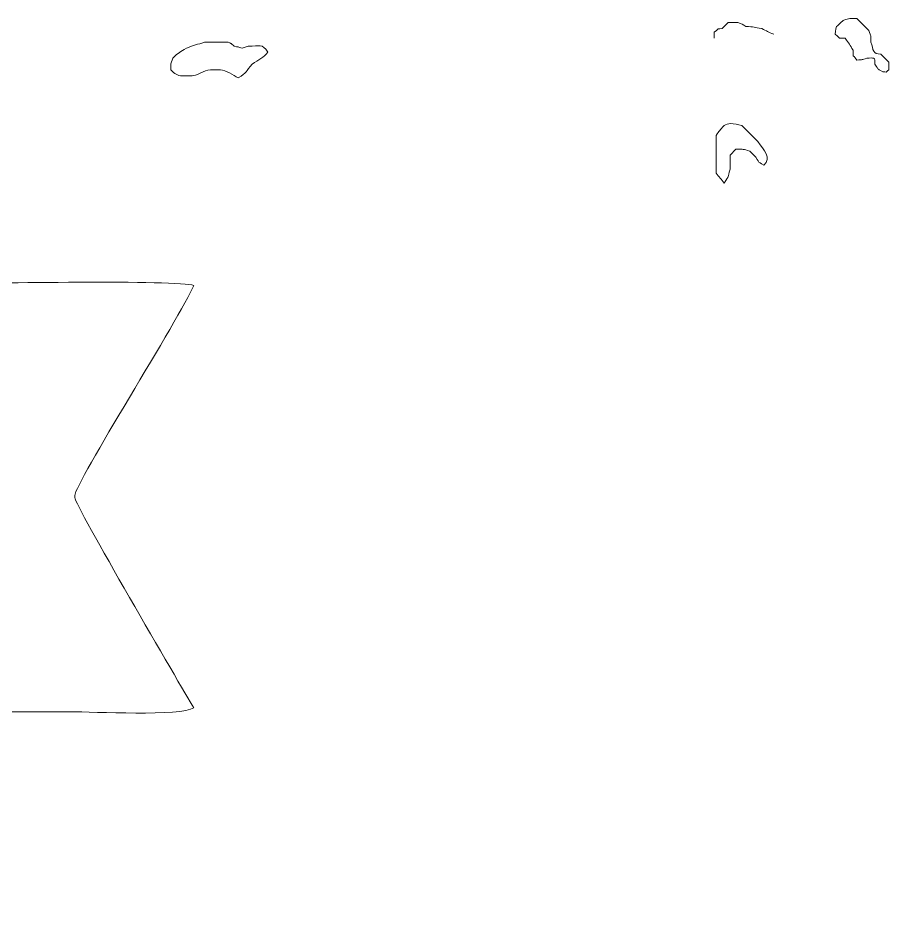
# Model space of a CAD drawing. Header units: centimetres. Extents: x -40.3 to 39, y -29.8 to 28.8.
# Drawn here: x 9.74 to 17.19, y -28.12 to -20.41 of the extents above; entities that cross this region are included whole.
import ezdxf

# ---------------------------------------------------------------- set-up
doc = ezdxf.new("R2010")
doc.units = ezdxf.units.CM
doc.header["$MEASUREMENT"] = 0
doc.layers.add('layer 1', color=7, linetype='Continuous')

msp = doc.modelspace()

# ---------------------------------------------------------------- linework, layer by layer
at = {"layer": 'layer 1', "color": 225, "lineweight": 0}
for points, knots in [([(16.99373, -20.75606), (16.944, -20.77254), (16.96255, -20.76887), (16.90902, -20.77299), (16.90902, -20.77299), (16.85867, -20.70384), (16.88386, -20.77649), (16.87517, -20.6883), (16.87517, -20.6883), (16.84821, -20.64333), (16.84194, -20.63039), (16.80741, -20.58666), (16.80741, -20.58666), (16.71903, -20.57971), (16.7907, -20.60122), (16.72272, -20.55275), (16.72272, -20.55275), (16.73111, -20.46761), (16.72332, -20.50279), (16.79046, -20.43417), (16.79046, -20.43417), (16.85323, -20.41383), (16.83895, -20.41722), (16.90906, -20.41722), (16.90906, -20.41722), (16.90906, -20.41722), (17.0107, -20.51888), (17.0107, -20.51888), (17.0107, -20.51888), (17.03008, -20.5787), (17.02619, -20.55392), (17.02762, -20.62051), (17.02762, -20.62051), (17.05044, -20.68582), (17.04128, -20.72215), (17.1124, -20.72217), (17.1124, -20.72217), (17.1124, -20.72217), (17.18014, -20.78991), (17.18014, -20.78991), (17.18014, -20.78991), (17.18014, -20.78991), (17.18016, -20.85765), (17.18016, -20.85765), (17.18016, -20.85765), (17.14168, -20.87863), (17.19062, -20.87462), (17.12934, -20.87462), (17.12934, -20.87462), (17.07031, -20.83599), (17.10132, -20.8644), (17.06158, -20.80684), (17.06158, -20.80684), (17.06809, -20.74447), (17.04988, -20.75602), (16.99373, -20.75606)], [0, 0, 0, 0, 0.0666667, 0.0666667, 0.0666667, 0.0666667, 0.1333333, 0.1333333, 0.1333333, 0.1333333, 0.2, 0.2, 0.2, 0.2, 0.2666667, 0.2666667, 0.2666667, 0.2666667, 0.3333333, 0.3333333, 0.3333333, 0.3333333, 0.4, 0.4, 0.4, 0.4, 0.4666667, 0.4666667, 0.4666667, 0.4666667, 0.5333333, 0.5333333, 0.5333333, 0.5333333, 0.6, 0.6, 0.6, 0.6, 0.6666667, 0.6666667, 0.6666667, 0.6666667, 0.7333333, 0.7333333, 0.7333333, 0.7333333, 0.8, 0.8, 0.8, 0.8, 0.8666667, 0.8666667, 0.8666667, 0.8666667, 1, 1, 1, 1]), ([(15.68927, -20.58666), (15.68927, -20.58666), (15.68927, -20.53585), (15.68927, -20.53585), (15.68927, -20.53585), (15.75896, -20.48074), (15.69134, -20.51977), (15.75702, -20.50195), (15.75702, -20.50195), (15.75702, -20.50195), (15.80785, -20.45111), (15.80785, -20.45111), (15.80785, -20.45111), (15.80785, -20.45111), (15.89254, -20.45114), (15.89254, -20.45114), (15.89254, -20.45114), (15.92925, -20.46435), (15.92827, -20.4661), (15.96031, -20.48501), (15.96031, -20.48501), (16.02726, -20.48642), (16.03336, -20.49715), (16.09583, -20.50193), (16.09583, -20.50193), (16.13833, -20.52737), (16.15201, -20.53454), (16.19747, -20.55277)], [0, 0, 0, 0, 0.125, 0.125, 0.125, 0.125, 0.25, 0.25, 0.25, 0.25, 0.375, 0.375, 0.375, 0.375, 0.5, 0.5, 0.5, 0.5, 0.625, 0.625, 0.625, 0.625, 0.75, 0.75, 0.75, 0.75, 1, 1, 1, 1]), ([(11.74211, -20.80688), (11.68955, -20.87165), (11.69813, -20.87979), (11.62351, -20.92546), (11.62351, -20.92546), (11.58012, -20.90226), (11.52019, -20.8577), (11.47106, -20.8577), (11.47106, -20.8577), (11.47106, -20.8577), (11.38637, -20.85772), (11.38637, -20.85772), (11.38637, -20.85772), (11.32667, -20.8577), (11.2877, -20.90854), (11.2, -20.90854), (11.2, -20.90854), (11.2, -20.90854), (11.14919, -20.90851), (11.14919, -20.90851), (11.14919, -20.90851), (11.09888, -20.90851), (11.08499, -20.88726), (11.04753, -20.85772), (11.04753, -20.85772), (11.04894, -20.79111), (11.04512, -20.81591), (11.0645, -20.75608), (11.0645, -20.75608), (11.11786, -20.70685), (11.12334, -20.70334), (11.1831, -20.67137), (11.1831, -20.67137), (11.24431, -20.6429), (11.27406, -20.64049), (11.33557, -20.62056), (11.33557, -20.62056), (11.33557, -20.62056), (11.53887, -20.62058), (11.53887, -20.62058), (11.53887, -20.62058), (11.58031, -20.63944), (11.55534, -20.6273), (11.58968, -20.65445), (11.58968, -20.65445), (11.62607, -20.66209), (11.61882, -20.65859), (11.65743, -20.67137), (11.65743, -20.67137), (11.65843, -20.67097), (11.70543, -20.65547), (11.70824, -20.65445), (11.70824, -20.65445), (11.81058, -20.65443), (11.82571, -20.62873), (11.87766, -20.70527), (11.87766, -20.70527), (11.84053, -20.75316), (11.79961, -20.76934), (11.74211, -20.80688)], [0, 0, 0, 0, 0.0625, 0.0625, 0.0625, 0.0625, 0.125, 0.125, 0.125, 0.125, 0.1875, 0.1875, 0.1875, 0.1875, 0.25, 0.25, 0.25, 0.25, 0.3125, 0.3125, 0.3125, 0.3125, 0.375, 0.375, 0.375, 0.375, 0.4375, 0.4375, 0.4375, 0.4375, 0.5, 0.5, 0.5, 0.5, 0.5625, 0.5625, 0.5625, 0.5625, 0.625, 0.625, 0.625, 0.625, 0.6875, 0.6875, 0.6875, 0.6875, 0.75, 0.75, 0.75, 0.75, 0.8125, 0.8125, 0.8125, 0.8125, 0.875, 0.875, 0.875, 0.875, 1, 1, 1, 1]), ([(11.24399, -22.6981), (11.11777, -22.64911), (9.44421, -22.68117), (9.16026, -22.68115), (9.16026, -22.68115), (8.946, -22.40967), (8.23951, -20.99401), (8.09301, -20.90235), (8.09301, -20.90235), (8.00994, -20.95741), (7.64073, -21.63934), (7.55662, -21.7833), (7.55662, -21.7833), (7.43642, -21.989), (7.16229, -22.53322), (7.02574, -22.68115), (7.02574, -22.68115), (6.74546, -22.68115), (5.10114, -22.64943), (4.97586, -22.6981), (4.97586, -22.6981), (4.97586, -22.6981), (4.97583, -22.74891), (4.97583, -22.74891), (4.97583, -22.74891), (5.28642, -23.3294), (5.65236, -23.94311), (5.99233, -24.51075), (5.99233, -24.51075), (5.84321, -24.69974), (5.59403, -25.17605), (5.46256, -25.4086), (5.46256, -25.4086), (5.37215, -25.56859), (4.97876, -26.19042), (4.97586, -26.32342), (4.97586, -26.32342), (5.10161, -26.37224), (6.76055, -26.34035), (7.04266, -26.34037), (7.04266, -26.34037), (7.2143, -26.60278), (7.97351, -28.03382), (8.10993, -28.11915), (8.10993, -28.11915), (8.26783, -27.91911), (8.48817, -27.47989), (8.62938, -27.23825), (8.62938, -27.23825), (8.74894, -27.03363), (9.02537, -26.48648), (9.16026, -26.34039), (9.16026, -26.34039), (9.50474, -26.34037), (9.84921, -26.34039), (10.19366, -26.34037), (10.19366, -26.34037), (10.37886, -26.34037), (11.13837, -26.38173), (11.24397, -26.3065), (11.24397, -26.3065), (11.13373, -26.12242), (10.22751, -24.57326), (10.22751, -24.51077), (10.22751, -24.51077), (10.22751, -24.51077), (10.22751, -24.49382), (10.22751, -24.49382), (10.22751, -24.49382), (10.22751, -24.39181), (11.13322, -22.96008), (11.24399, -22.6981)], [0, 0, 0, 0, 0.0526316, 0.0526316, 0.0526316, 0.0526316, 0.1052632, 0.1052632, 0.1052632, 0.1052632, 0.1578947, 0.1578947, 0.1578947, 0.1578947, 0.2105263, 0.2105263, 0.2105263, 0.2105263, 0.2631579, 0.2631579, 0.2631579, 0.2631579, 0.3157895, 0.3157895, 0.3157895, 0.3157895, 0.3684211, 0.3684211, 0.3684211, 0.3684211, 0.4210526, 0.4210526, 0.4210526, 0.4210526, 0.4736842, 0.4736842, 0.4736842, 0.4736842, 0.5263158, 0.5263158, 0.5263158, 0.5263158, 0.5789474, 0.5789474, 0.5789474, 0.5789474, 0.6315789, 0.6315789, 0.6315789, 0.6315789, 0.6842105, 0.6842105, 0.6842105, 0.6842105, 0.7368421, 0.7368421, 0.7368421, 0.7368421, 0.7894737, 0.7894737, 0.7894737, 0.7894737, 0.8421053, 0.8421053, 0.8421053, 0.8421053, 0.8947368, 0.8947368, 0.8947368, 0.8947368, 1, 1, 1, 1]), ([(15.70618, -21.73863), (15.70618, -21.73863), (15.70618, -21.41673), (15.70618, -21.41673), (15.70618, -21.41673), (15.73377, -21.37548), (15.73732, -21.37174), (15.77392, -21.33206), (15.77392, -21.33206), (15.78493, -21.32703), (15.81428, -21.3151), (15.82472, -21.31512), (15.82472, -21.31512), (15.86535, -21.31512), (15.88885, -21.32494), (15.92637, -21.33206), (15.92637, -21.33206), (15.92637, -21.33206), (16.06192, -21.46757), (16.06192, -21.46757), (16.06192, -21.46757), (16.11297, -21.54566), (16.18592, -21.60803), (16.11274, -21.67088), (16.11274, -21.67088), (16.0537, -21.63227), (16.08474, -21.66066), (16.04497, -21.60312), (16.04497, -21.60312), (16.04497, -21.60312), (15.99416, -21.5523), (15.99416, -21.5523), (15.99416, -21.5523), (15.93137, -21.53196), (15.94567, -21.53536), (15.87555, -21.53536), (15.87555, -21.53536), (15.87555, -21.53536), (15.82474, -21.58617), (15.82474, -21.58617), (15.82474, -21.58617), (15.82474, -21.58617), (15.82474, -21.70478), (15.82474, -21.70478), (15.82474, -21.70478), (15.79966, -21.78208), (15.82211, -21.75574), (15.77392, -21.82338), (15.77392, -21.82338), (15.74822, -21.79153), (15.73185, -21.77053), (15.70618, -21.73863)], [0, 0, 0, 0, 0.0714286, 0.0714286, 0.0714286, 0.0714286, 0.1428571, 0.1428571, 0.1428571, 0.1428571, 0.2142857, 0.2142857, 0.2142857, 0.2142857, 0.2857143, 0.2857143, 0.2857143, 0.2857143, 0.3571429, 0.3571429, 0.3571429, 0.3571429, 0.4285714, 0.4285714, 0.4285714, 0.4285714, 0.5, 0.5, 0.5, 0.5, 0.5714286, 0.5714286, 0.5714286, 0.5714286, 0.6428571, 0.6428571, 0.6428571, 0.6428571, 0.7142857, 0.7142857, 0.7142857, 0.7142857, 0.7857143, 0.7857143, 0.7857143, 0.7857143, 0.8571429, 0.8571429, 0.8571429, 0.8571429, 1, 1, 1, 1])]:
    msp.add_open_spline(points, degree=3, knots=knots, dxfattribs=at)

doc.saveas('drawing.dxf')
